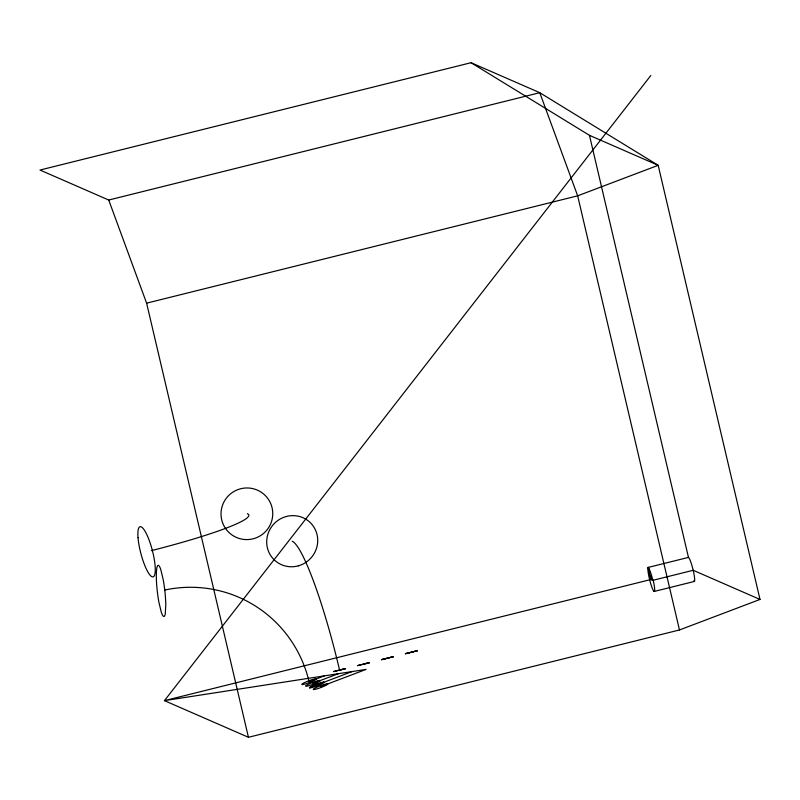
<?xml version="1.0" encoding="UTF-8"?>
<svg xmlns="http://www.w3.org/2000/svg" width="800" height="800" viewBox="0 0 800 800"><rect width="100%" height="100%" fill="white"/><g stroke="black" fill="none" stroke-linecap="round" stroke-linejoin="round"><path stroke-width="1.2" d="M650.82 75.5L164.45 700.64L248.44 737.29L679.48 629.96L760 599.44L658.18 165.31L539.76 92.69L471.04 62.71L40 170.04L108.72 200.03L539.76 92.69L577.66 195.83L679.48 629.96M164.64 590.07A124.5 122.75 -66.4 0 1 309.06 681.68L316.15 678.86M319.97 680.53L312.88 683.35L338.26 673.72M315.51 684.5L314.44 684.93A7.78 0.92 -20.7 0 0 309.42 687.77L309.77 687.89A7.78 0.92 -20.7 0 0 318.04 685.48A7.78 0.92 -20.7 0 0 323.97 682.26L323.63 682.14A7.78 0.92 -20.7 0 0 316.31 684.19L315.51 684.5L316.7 685.02M327.6 683.86L320.52 686.68L366.11 669.4L164.45 700.64L650.91 579.51L652.82 580.34L693.19 570.29L760 599.44M309.53 687.81L323.78 682.19M309.06 681.68L324.37 675.87M316.66 685L352.08 671.58M345.54 668.62L333.56 671.59L345.53 668.61L339.58 670.12A124.5 16.6 76 0 0 292.21 541.2M369.49 662.65L357.51 665.63L369.48 662.65L363.49 664.14M386.68 658.39L381.46 659.67L393.43 656.69M410.62 652.43L405.4 653.7L417.38 650.73L412.15 652M108.72 200.03L146.61 303.16L577.66 195.83L658.18 165.31L589.46 135.33L471.04 62.71M650.91 579.51L648.08 567.45L688.46 557.4L589.46 135.33M648.45 567.36A12.45 1.66 76 0 0 649.37 578.59A12.45 1.66 76 0 0 654.1 591.48L694.11 581.52M381.46 659.67L393.43 656.68L388.21 657.96M405.4 653.7L417.38 650.72M648.73 568.57L649.86 573.39M650.43 575.8L651.27 579.42L653.18 580.25A12.45 1.66 76 0 1 654.1 591.48M146.61 303.16L248.44 737.29M688.06 557.59A12.45 1.66 76 0 1 693.19 570.29A12.45 1.66 76 0 1 693.52 580.89M648.08 567.45A12.45 1.66 76 0 1 652.82 580.34M247.32 513.67A124.5 12.58 -13.2 0 1 151.35 550.64M156.41 571.62L156.31 576.63A25.57 3.72 83.6 0 0 158.88 602.17L161.28 612.16A26.17 3.8 83.6 0 0 165.26 613.89L165.78 605.18A25.57 3.72 83.6 0 0 163.21 579.64L160.81 569.66A26.17 3.8 83.6 0 0 156.83 567.92L156.41 571.62M316.34 678.93L315.99 678.81A7.78 0.92 -20.7 0 0 307.73 681.22A7.78 0.92 -20.7 0 0 301.79 684.44L302.14 684.56A7.78 0.92 -20.7 0 0 310.4 682.15A7.78 0.92 -20.7 0 0 316.34 678.93M320.16 680.59L319.81 680.47A7.78 0.92 -20.7 0 0 311.54 682.89A7.78 0.92 -20.7 0 0 305.6 686.11L305.95 686.23A7.78 0.92 -20.7 0 0 314.22 683.81A7.78 0.92 -20.7 0 0 320.16 680.59M327.79 683.93L327.44 683.8A7.78 0.92 -20.7 0 0 319.18 686.22A7.78 0.92 -20.7 0 0 313.24 689.44L313.59 689.56A7.78 0.92 -20.7 0 0 321.85 687.15A7.78 0.92 -20.7 0 0 327.79 683.93M245.33 539.55A25.92 25.77 -32.9 0 0 270.03 502.11A25.92 25.77 -32.9 0 0 225.3 499.66A25.92 25.77 -32.9 0 0 245.33 539.55M138.03 537.67A25.92 5.94 75.4 0 0 152.27 576.85A25.92 5.94 75.4 0 0 149.4 540.86A25.92 5.94 75.4 0 0 138.03 537.67M298.36 565.83A25.92 25.17 -47.3 0 0 310.58 522.92A25.92 25.17 -47.3 0 0 267.69 534.84A25.92 25.17 -47.3 0 0 298.36 565.83"/></g></svg>
